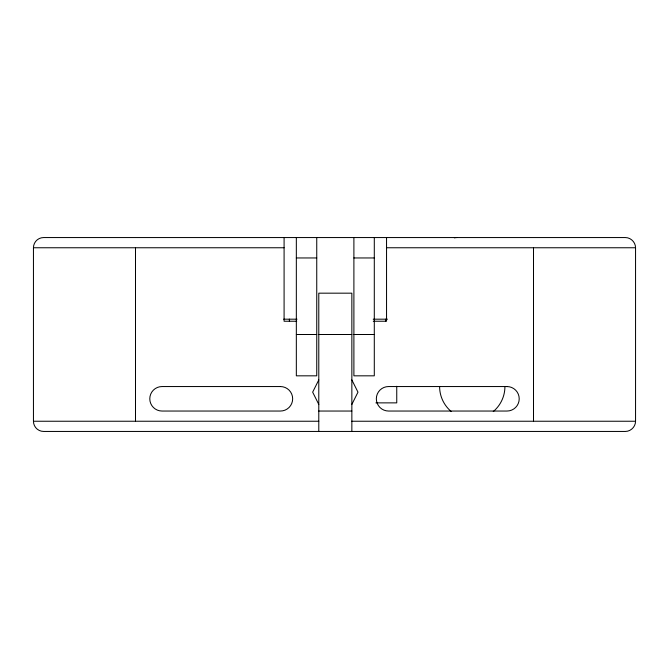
<?xml version="1.0" encoding="UTF-8"?>
<svg xmlns="http://www.w3.org/2000/svg" width="669" height="669" viewBox="0 0 669 669"><rect width="100%" height="100%" fill="white"/><g stroke="black" fill="none" stroke-linecap="round" stroke-linejoin="round"><path stroke-width="1" d="M635.55 421.244C635.583 426.705 630.808 431.48 625.348 431.446L43.652 431.446A10.202 10.202 0 0 1 33.45 421.244L33.45 247.756A10.202 10.202 0 0 1 43.652 237.554L625.348 237.554C630.808 237.52 635.583 242.295 635.55 247.756L635.55 421.244L351.852 421.244M318.787 379.917L312.657 392.159L318.787 404.402M351.852 404.402L357.974 392.159L351.852 379.917M33.45 247.756L284.091 247.756M386.548 247.756L635.55 247.756M296.334 257.958L316.746 257.958M353.893 257.958L374.297 257.958M283.664 319.188L297.003 319.188M373.218 319.188L387.435 319.188M296.71 321.237L284.091 321.237L284.091 237.554M373.277 321.237L386.548 321.237L386.548 237.554M296.334 334.5L316.746 334.5M318.787 334.5L351.852 334.5M353.893 334.5L374.297 334.5M375.886 402.872L396.75 402.872L396.75 386.272M318.787 411.042L351.852 411.042M33.45 421.244L318.787 421.244M533.502 247.756L533.502 421.244M385.528 319.163L385.528 321.237M374.297 237.554L374.297 375.827L353.893 375.827L353.893 237.554M351.852 431.446L351.852 293.173L318.787 293.173L318.787 431.446M316.746 237.554L316.746 375.827L296.334 375.827L296.334 237.554M289.393 319.163L289.393 321.237M135.498 247.756L135.498 421.244M504.928 386.548A32.656 32.656 0 0 1 493.262 411.56M451.274 411.56A32.656 32.656 0 0 1 439.608 386.548M454.376 237.863A9.182 9.182 0 0 1 456.76 237.554M280.411 386.548L162.032 386.548A12.243 12.243 0 0 0 149.789 398.791A12.243 12.243 0 0 0 162.032 411.042L280.411 411.042A12.243 12.243 0 0 0 292.662 398.791A12.243 12.243 0 0 0 280.411 386.548M506.968 386.548L388.589 386.548A12.243 12.243 0 0 0 376.338 398.791A12.243 12.243 0 0 0 388.589 411.042L506.968 411.042A12.243 12.243 0 0 0 519.211 398.791A12.243 12.243 0 0 0 506.968 386.548"/></g></svg>
